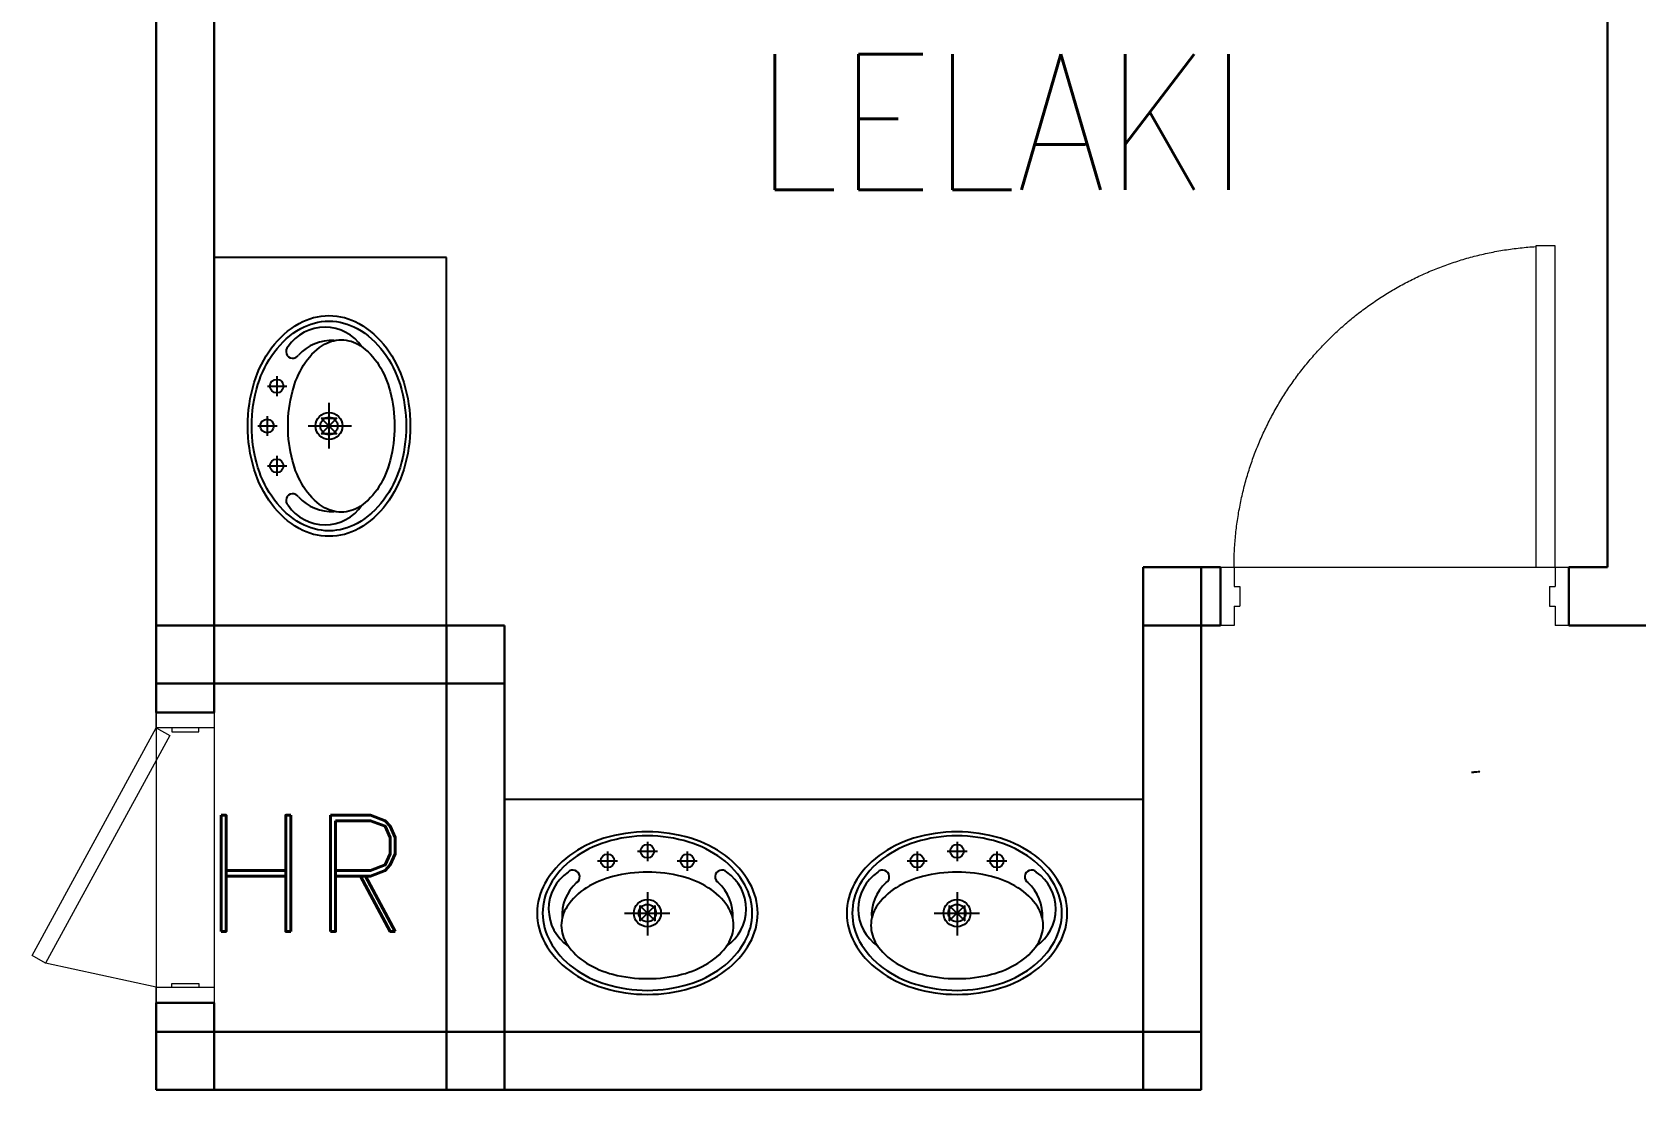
# Model space of a CAD drawing. Header units: inches. Extents: x 14 to 94880, y -4 to 65361.
# Drawn here: x 26744 to 30889, y 29623 to 32356 of the extents above; entities that cross this region are included whole.
import ezdxf
from ezdxf.enums import TextEntityAlignment as Align

# ---------------------------------------------------------------- set-up
doc = ezdxf.new("R2010")
doc.units = ezdxf.units.IN
doc.header["$MEASUREMENT"] = 0
doc.linetypes.add('DASHED', pattern=[19.05, 12.7, -6.35])
doc.linetypes.add('DASHED2', pattern=[0.375, 0.25, -0.125])
for name, color, linetype, lineweight in [('DOOR', 8, 'Continuous', 20), ('DR', 8, 'Continuous', 18), ('LW', 8, 'Continuous', 20), ('t3', 8, 'Continuous', 25), ('wall', 8, 'Continuous', 30)]:
    doc.layers.add(name, color=color, linetype=linetype, lineweight=lineweight)
for name, color, linetype in [('LWALL', 8, 'Continuous'), ('ORIGIN', 8, 'Continuous'), ('SAN', 8, 'Continuous'), ('ZH-ELEK', 4, 'Continuous')]:
    doc.layers.add(name, color=color, linetype=linetype)
doc.styles.add('LAILA', font='romans.shx', dxfattribs={"width": 0.85})
doc.styles.add('VERDANA1000', font='romand.shx', dxfattribs={"height": 1000})

# ---------------------------------------------------------------- blocks, each defined once
blk = doc.blocks.new('ZPO')
at = {"layer": 'ORIGIN'}
for p, q in [((-20, 20), (-20, -20)), ((-20, 20), (20, -20)), ((-20, -20), (20, 20)), ((20, -20), (20, 20))]:
    blk.add_line(p, q, dxfattribs=at)
blk = doc.blocks.new('Dp900')
at = {"layer": 'DOOR', "color": 4}
for p, q in [((35, 150), (0, 150)), ((35, 150), (35, 100)), ((900, 150), (865, 150)), ((865, 150), (865, 100)), ((50, 100), (35, 100)), ((50, 100), (50, 50)), ((850, 100), (850, 50)), ((865, 100), (850, 100)), ((50, 50), (35, 50)), ((35, 50), (35, 0)), ((865, 50), (850, 50)), ((865, 50), (865, 0)), ((0, 0), (35, 0)), ((865, 0), (900, 0))]:
    blk.add_line(p, q, dxfattribs=at)
at = {"layer": 'DOOR', "color": 1}
for p, q in [((0, 150), (0, 0)), ((0, 150), (0, 0)), ((900, 150), (900, 0)), ((900, 150), (900, 0))]:
    blk.add_line(p, q, dxfattribs=at)
at = {"layer": 'DOOR'}
blk.add_lwpolyline([(35, 150), (35, 980), (85, 980), (85, 150)], close=True, dxfattribs=at)
at = {"layer": 'DOOR', "color": 9, "linetype": 'DASHED', "ltscale": 100}
blk.add_arc((35, 150), 830, 360, 86.5464, dxfattribs=at)

msp = doc.modelspace()

# ---------------------------------------------------------------- linework, layer by layer
at = {"layer": 'DR'}
msp.add_line((27065.2, 29888.4), (26779.5, 29951.1), dxfattribs=at)
for points in [[(27065.2, 30598.4), (27215.2, 30598.4), (27215.2, 30558.4), (27065.2, 30558.4)], [(27065.2, 30598.4), (27215.2, 30598.4), (27215.2, 30558.4), (27065.2, 30558.4)], [(27065.2, 30558.4), (27100.3, 30539.3), (26779.5, 29951.1), (26744.4, 29970.2)], [(27065.2, 29888.4), (27215.2, 29888.4), (27215.2, 29848.4), (27065.2, 29848.4)], [(27065.2, 29888.4), (27215.2, 29888.4), (27215.2, 29848.4), (27065.2, 29848.4)]]:
    msp.add_lwpolyline(points, close=True, dxfattribs=at)
for points in [[(27105.2, 30558.4), (27105.2, 30548.4), (27175.2, 30548.4), (27175.2, 30558.4)], [(27105.2, 30558.4), (27105.2, 30548.4), (27175.2, 30548.4), (27175.2, 30558.4)], [(27105.2, 29888.4), (27105.2, 29898.4), (27175.2, 29898.4), (27175.2, 29888.4)], [(27105.2, 29888.4), (27105.2, 29898.4), (27175.2, 29898.4), (27175.2, 29888.4)]]:
    msp.add_lwpolyline(points, dxfattribs=at)
at = {"layer": 'LW'}
for p, q in [((29815.2, 30973.4), (30715.2, 30973.4)), ((29815.2, 30973.4), (30715.2, 30973.4)), ((29815.2, 30973.4), (30715.2, 30973.4)), ((27065.2, 30598.4), (27065.2, 29848.4)), ((27065.2, 30598.4), (27065.2, 29848.4)), ((27215.2, 30598.4), (27215.2, 29848.4)), ((27215.2, 30598.4), (27215.2, 29848.4))]:
    msp.add_line(p, q, dxfattribs=at)
at = {"layer": 'LWALL'}
for p, q in [((27815.2, 31773.4), (27215.2, 31773.4)), ((27815.2, 31773.4), (27215.2, 31773.4)), ((27815.2, 30373.4), (27815.2, 31773.4)), ((27815.2, 30373.4), (27815.2, 31773.4)), ((29615.2, 30373.4), (27965.2, 30373.4)), ((29615.2, 30373.4), (27965.2, 30373.4))]:
    msp.add_line(p, q, dxfattribs=at)
at = {"layer": 'SAN'}
for p, q in [((27376.6, 31467.2), (27376.6, 31415.7)), ((27376.6, 31467.2), (27376.6, 31415.7)), ((27352.6, 31441.4), (27402.6, 31441.4)), ((27352.6, 31441.4), (27402.6, 31441.4)), ((27511.6, 31397.8), (27511.6, 31280.2)), ((27511.6, 31397.8), (27511.6, 31280.2)), ((27327.6, 31338.4), (27377.6, 31338.4)), ((27327.6, 31338.4), (27377.6, 31338.4)), ((27351.6, 31364.2), (27351.6, 31312.7)), ((27351.6, 31364.2), (27351.6, 31312.7)), ((27457.4, 31338.4), (27569.6, 31338.4)), ((27457.4, 31338.4), (27569.6, 31338.4)), ((27376.6, 31261.2), (27376.6, 31209.7)), ((27376.6, 31261.2), (27376.6, 31209.7)), ((27352.6, 31235.4), (27402.6, 31235.4)), ((27352.6, 31235.4), (27402.6, 31235.4)), ((28334.4, 30264.1), (28334.4, 30214)), ((28334.4, 30264.1), (28334.4, 30214)), ((29134.4, 30264.1), (29134.4, 30214)), ((29134.4, 30264.1), (29134.4, 30214)), ((28205.7, 30215.1), (28257.2, 30215.1)), ((28205.7, 30215.1), (28257.2, 30215.1)), ((28231.4, 30239.1), (28231.4, 30189)), ((28231.4, 30239.1), (28231.4, 30189)), ((28308.7, 30240.1), (28360.2, 30240.1)), ((28308.7, 30240.1), (28360.2, 30240.1)), ((28411.7, 30215.1), (28463.2, 30215.1)), ((28411.7, 30215.1), (28463.2, 30215.1)), ((28437.4, 30239.1), (28437.4, 30189)), ((28437.4, 30239.1), (28437.4, 30189)), ((29005.7, 30215.1), (29057.2, 30215.1)), ((29005.7, 30215.1), (29057.2, 30215.1)), ((29031.4, 30239.1), (29031.4, 30189)), ((29031.4, 30239.1), (29031.4, 30189)), ((29108.7, 30240.1), (29160.2, 30240.1)), ((29108.7, 30240.1), (29160.2, 30240.1)), ((29211.7, 30215.1), (29263.2, 30215.1)), ((29211.7, 30215.1), (29263.2, 30215.1)), ((29237.4, 30239.1), (29237.4, 30189)), ((29237.4, 30239.1), (29237.4, 30189)), ((28334.4, 30134.3), (28334.4, 30022)), ((28334.4, 30134.3), (28334.4, 30022)), ((29134.4, 30134.3), (29134.4, 30022)), ((29134.4, 30134.3), (29134.4, 30022)), ((28275.1, 30080.1), (28392.6, 30080.1)), ((28275.1, 30080.1), (28392.6, 30080.1)), ((29075.1, 30080.1), (29192.6, 30080.1)), ((29075.1, 30080.1), (29192.6, 30080.1))]:
    msp.add_line(p, q, dxfattribs=at)
for points in [[(27511.6, 31623.4, -0.128734), (27588.4, 31603.3, -0.10631), (27660.1, 31540, -0.084902), (27704.8, 31451, -0.074193), (27721.6, 31338.4, -0.074193), (27704.8, 31225.9, -0.084902), (27660.1, 31136.9, -0.10631), (27588.4, 31073.5, -0.128734), (27511.6, 31053.4, -0.128734), (27434.8, 31073.5, -0.10631), (27363.1, 31136.9, -0.084902), (27318.4, 31225.9, -0.074193), (27301.6, 31338.4, -0.074193), (27318.4, 31451, -0.084902), (27363.1, 31540, -0.10631), (27434.8, 31603.3, -0.128734)], [(27511.6, 31623.4, -0.128734), (27588.4, 31603.3, -0.10631), (27660.1, 31540, -0.084902), (27704.8, 31451, -0.074193), (27721.6, 31338.4, -0.074193), (27704.8, 31225.9, -0.084902), (27660.1, 31136.9, -0.10631), (27588.4, 31073.5, -0.128734), (27511.6, 31053.4, -0.128734), (27434.8, 31073.5, -0.10631), (27363.1, 31136.9, -0.084902), (27318.4, 31225.9, -0.074193), (27301.6, 31338.4, -0.074193), (27318.4, 31451, -0.084902), (27363.1, 31540, -0.10631), (27434.8, 31603.3, -0.128734)], [(27511.6, 31609.2, -0.128734), (27584.6, 31590.1, -0.10631), (27652.7, 31529.9, -0.084902), (27695.1, 31445.3, -0.074193), (27711.1, 31338.4, -0.074193), (27695.1, 31231.5, -0.084902), (27652.7, 31147, -0.10631), (27584.6, 31086.8, -0.128734), (27511.6, 31067.7, -0.128734), (27438.6, 31086.8, -0.10631), (27370.5, 31147, -0.084902), (27328, 31231.5, -0.074193), (27312.1, 31338.4, -0.074193), (27328, 31445.3, -0.084902), (27370.5, 31529.9, -0.10631), (27438.6, 31590.1, -0.128734)], [(27511.6, 31609.2, -0.128734), (27584.6, 31590.1, -0.10631), (27652.7, 31529.9, -0.084902), (27695.1, 31445.3, -0.074193), (27711.1, 31338.4, -0.074193), (27695.1, 31231.5, -0.084902), (27652.7, 31147, -0.10631), (27584.6, 31086.8, -0.128734), (27511.6, 31067.7, -0.128734), (27438.6, 31086.8, -0.10631), (27370.5, 31147, -0.084902), (27328, 31231.5, -0.074193), (27312.1, 31338.4, -0.074193), (27328, 31445.3, -0.084902), (27370.5, 31529.9, -0.10631), (27438.6, 31590.1, -0.128734)], [(27543.3, 31560.9, -0.148706), (27592, 31546.1, -0.107099), (27640.5, 31495.8, -0.07588), (27669.6, 31427.4, -0.062731), (27680.8, 31338.4, -0.062731), (27669.6, 31249.5, -0.07588), (27640.5, 31181.1, -0.107099), (27592, 31130.7, -0.148706), (27543.3, 31115.9, -0.148706), (27494.6, 31130.7, -0.107099), (27446.1, 31181.1, -0.07588), (27417, 31249.5, -0.062731), (27405.8, 31338.4, -0.062731), (27417, 31427.4, -0.07588), (27446.1, 31495.8, -0.107099), (27494.6, 31546.1, -0.148706)], [(27543.3, 31560.9, -0.148706), (27592, 31546.1, -0.107099), (27640.5, 31495.8, -0.07588), (27669.6, 31427.4, -0.062731), (27680.8, 31338.4, -0.062731), (27669.6, 31249.4, -0.07588), (27640.5, 31181.1, -0.107099), (27592, 31130.7, -0.148706), (27543.3, 31115.9, -0.148706), (27494.6, 31130.7, -0.107099), (27446.1, 31181.1, -0.07588), (27417, 31249.4, -0.062731), (27405.8, 31338.4, -0.062731), (27417, 31427.4, -0.07588), (27446.1, 31495.8, -0.107099), (27494.6, 31546.1, -0.148706)], [(28049.4, 30080.1, 0.128734), (28069.5, 30003.3, 0.10631), (28132.9, 29931.6, 0.084902), (28221.9, 29886.9, 0.074193), (28334.4, 29870.1, 0.074193), (28447, 29886.9, 0.084902), (28535.9, 29931.6, 0.10631), (28599.3, 30003.3, 0.128734), (28619.4, 30080.1, 0.128734), (28599.3, 30156.9, 0.10631), (28535.9, 30228.6, 0.084902), (28447, 30273.3, 0.074193), (28334.4, 30290.1, 0.074193), (28221.9, 30273.3, 0.084902), (28132.9, 30228.6, 0.10631), (28069.5, 30156.9, 0.128734)], [(28049.4, 30080.1, 0.128734), (28069.5, 30003.3, 0.10631), (28132.9, 29931.6, 0.084902), (28221.9, 29886.9, 0.074193), (28334.4, 29870.1, 0.074193), (28447, 29886.9, 0.084902), (28535.9, 29931.6, 0.10631), (28599.3, 30003.3, 0.128734), (28619.4, 30080.1, 0.128734), (28599.3, 30156.9, 0.10631), (28535.9, 30228.6, 0.084902), (28447, 30273.3, 0.074193), (28334.4, 30290.1, 0.074193), (28221.9, 30273.3, 0.084902), (28132.9, 30228.6, 0.10631), (28069.5, 30156.9, 0.128734)], [(28063.7, 30080.1, 0.128734), (28082.8, 30007.1, 0.10631), (28143, 29939, 0.084902), (28227.5, 29896.5, 0.074193), (28334.4, 29880.6, 0.074193), (28441.3, 29896.5, 0.084902), (28525.9, 29939, 0.10631), (28586.1, 30007.1, 0.128734), (28605.2, 30080.1, 0.128734), (28586.1, 30153.1, 0.10631), (28525.9, 30221.1, 0.084902), (28441.3, 30263.6, 0.074193), (28334.4, 30279.6, 0.074193), (28227.5, 30263.6, 0.084902), (28143, 30221.1, 0.10631), (28082.8, 30153.1, 0.128734)], [(28063.7, 30080.1, 0.128734), (28082.8, 30007.1, 0.10631), (28143, 29939, 0.084902), (28227.5, 29896.5, 0.074193), (28334.4, 29880.6, 0.074193), (28441.3, 29896.5, 0.084902), (28525.9, 29939, 0.10631), (28586.1, 30007.1, 0.128734), (28605.2, 30080.1, 0.128734), (28586.1, 30153.1, 0.10631), (28525.9, 30221.1, 0.084902), (28441.3, 30263.6, 0.074193), (28334.4, 30279.6, 0.074193), (28227.5, 30263.6, 0.084902), (28143, 30221.1, 0.10631), (28082.8, 30153.1, 0.128734)], [(28849.4, 30080.1, 0.128734), (28869.5, 30003.3, 0.10631), (28932.9, 29931.6, 0.084902), (29021.9, 29886.9, 0.074193), (29134.4, 29870.1, 0.074193), (29247, 29886.9, 0.084902), (29335.9, 29931.6, 0.10631), (29399.3, 30003.3, 0.128734), (29419.4, 30080.1, 0.128734), (29399.3, 30156.9, 0.10631), (29335.9, 30228.6, 0.084902), (29247, 30273.3, 0.074193), (29134.4, 30290.1, 0.074193), (29021.9, 30273.3, 0.084902), (28932.9, 30228.6, 0.10631), (28869.5, 30156.9, 0.128734)], [(28849.4, 30080.1, 0.128734), (28869.5, 30003.3, 0.10631), (28932.9, 29931.6, 0.084902), (29021.9, 29886.9, 0.074193), (29134.4, 29870.1, 0.074193), (29247, 29886.9, 0.084902), (29335.9, 29931.6, 0.10631), (29399.3, 30003.3, 0.128734), (29419.4, 30080.1, 0.128734), (29399.3, 30156.9, 0.10631), (29335.9, 30228.6, 0.084902), (29247, 30273.3, 0.074193), (29134.4, 30290.1, 0.074193), (29021.9, 30273.3, 0.084902), (28932.9, 30228.6, 0.10631), (28869.5, 30156.9, 0.128734)], [(28863.7, 30080.1, 0.128734), (28882.8, 30007.1, 0.10631), (28943, 29939, 0.084902), (29027.5, 29896.5, 0.074193), (29134.4, 29880.6, 0.074193), (29241.3, 29896.5, 0.084902), (29325.9, 29939, 0.10631), (29386.1, 30007.1, 0.128734), (29405.2, 30080.1, 0.128734), (29386.1, 30153.1, 0.10631), (29325.9, 30221.1, 0.084902), (29241.3, 30263.6, 0.074193), (29134.4, 30279.6, 0.074193), (29027.5, 30263.6, 0.084902), (28943, 30221.1, 0.10631), (28882.8, 30153.1, 0.128734)], [(28863.7, 30080.1, 0.128734), (28882.8, 30007.1, 0.10631), (28943, 29939, 0.084902), (29027.5, 29896.5, 0.074193), (29134.4, 29880.6, 0.074193), (29241.3, 29896.5, 0.084902), (29325.9, 29939, 0.10631), (29386.1, 30007.1, 0.128734), (29405.2, 30080.1, 0.128734), (29386.1, 30153.1, 0.10631), (29325.9, 30221.1, 0.084902), (29241.3, 30263.6, 0.074193), (29134.4, 30279.6, 0.074193), (29027.5, 30263.6, 0.084902), (28943, 30221.1, 0.10631), (28882.8, 30153.1, 0.128734)], [(28111.9, 30048.3, 0.148706), (28126.7, 29999.6, 0.107099), (28177.1, 29951.1, 0.07588), (28245.4, 29922, 0.062731), (28334.4, 29910.8, 0.062731), (28423.4, 29922, 0.07588), (28491.8, 29951.1, 0.107099), (28542.1, 29999.6, 0.148706), (28556.9, 30048.3, 0.148706), (28542.1, 30097, 0.107099), (28491.8, 30145.6, 0.07588), (28423.4, 30174.6, 0.062731), (28334.4, 30185.8, 0.062731), (28245.4, 30174.6, 0.07588), (28177.1, 30145.6, 0.107099), (28126.7, 30097, 0.148706)], [(28111.9, 30048.3, 0.148706), (28126.7, 29999.6, 0.107099), (28177.1, 29951.1, 0.07588), (28245.4, 29922, 0.062731), (28334.4, 29910.8, 0.062731), (28423.4, 29922, 0.07588), (28491.8, 29951.1, 0.107099), (28542.1, 29999.6, 0.148706), (28556.9, 30048.3, 0.148706), (28542.1, 30097, 0.107099), (28491.8, 30145.6, 0.07588), (28423.4, 30174.6, 0.062731), (28334.4, 30185.8, 0.062731), (28245.4, 30174.6, 0.07588), (28177.1, 30145.6, 0.107099), (28126.7, 30097, 0.148706)], [(28911.9, 30048.3, 0.148706), (28926.7, 29999.6, 0.107099), (28977.1, 29951.1, 0.07588), (29045.4, 29922, 0.062731), (29134.4, 29910.8, 0.062731), (29223.4, 29922, 0.07588), (29291.8, 29951.1, 0.107099), (29342.1, 29999.6, 0.148706), (29356.9, 30048.3, 0.148706), (29342.1, 30097, 0.107099), (29291.8, 30145.6, 0.07588), (29223.4, 30174.6, 0.062731), (29134.4, 30185.8, 0.062731), (29045.4, 30174.6, 0.07588), (28977.1, 30145.6, 0.107099), (28926.7, 30097, 0.148706)], [(28911.9, 30048.3, 0.148706), (28926.7, 29999.6, 0.107099), (28977.1, 29951.1, 0.07588), (29045.4, 29922, 0.062731), (29134.4, 29910.8, 0.062731), (29223.4, 29922, 0.07588), (29291.8, 29951.1, 0.107099), (29342.1, 29999.6, 0.148706), (29356.9, 30048.3, 0.148706), (29342.1, 30097, 0.107099), (29291.8, 30145.6, 0.07588), (29223.4, 30174.6, 0.062731), (29134.4, 30185.8, 0.062731), (29045.4, 30174.6, 0.07588), (28977.1, 30145.6, 0.107099), (28926.7, 30097, 0.148706)]]:
    msp.add_lwpolyline(points, format="xyb", close=True, dxfattribs=at)
for centre, radius in [((27376.6, 31441.4), 17.5), ((27376.6, 31441.4), 17.5), ((27511.6, 31338.4), 35), ((27511.6, 31338.4), 35), ((27351.6, 31338.4), 17.5), ((27351.6, 31338.4), 17.5), ((27511.6, 31338.4), 22.5), ((27511.6, 31338.4), 22.5), ((27376.6, 31235.4), 17.5), ((27376.6, 31235.4), 17.5), ((28334.4, 30240.1), 17.5), ((28334.4, 30240.1), 17.5), ((29134.4, 30240.1), 17.5), ((29134.4, 30240.1), 17.5), ((28231.4, 30215.1), 17.5), ((28231.4, 30215.1), 17.5), ((28437.4, 30215.1), 17.5), ((28437.4, 30215.1), 17.5), ((29031.4, 30215.1), 17.5), ((29031.4, 30215.1), 17.5), ((29237.4, 30215.1), 17.5), ((29237.4, 30215.1), 17.5), ((28334.4, 30080.1), 35), ((28334.4, 30080.1), 35), ((28334.4, 30080.1), 22.5), ((28334.4, 30080.1), 22.5), ((29134.4, 30080.1), 35), ((29134.4, 30080.1), 35), ((29134.4, 30080.1), 22.5), ((29134.4, 30080.1), 22.5)]:
    msp.add_circle(centre, radius, dxfattribs=at)
for centre, radius, start, end in [((27501.1, 31478.1), 115.5, 34.0878, 145.6157), ((27501.1, 31478.1), 115.5, 34.0878, 145.6157), ((27418, 31530.8), 17.5, 134.137, 328.3974), ((27418, 31530.8), 17.5, 134.137, 328.3974), ((27517.8, 31444.6), 114.6, 86.3908, 137.7916), ((27517.8, 31444.6), 114.6, 86.3908, 137.7916), ((27418, 31146.1), 17.5, 31.6026, 225.863), ((27418, 31146.1), 17.5, 31.6026, 225.863), ((27501.1, 31198.7), 115.5, 214.3843, 325.9122), ((27501.1, 31198.7), 115.5, 214.3843, 325.9122), ((27517.8, 31232.3), 114.6, 222.2084, 273.6092), ((27517.8, 31232.3), 114.6, 222.2084, 273.6092), ((28194.7, 30090.6), 115.5, 124.3843, 235.9122), ((28194.7, 30090.6), 115.5, 124.3843, 235.9122), ((28142.1, 30173.7), 17.5, 301.6026, 135.863), ((28142.1, 30173.7), 17.5, 301.6026, 135.863), ((28526.8, 30173.7), 17.5, 44.137, 238.3974), ((28526.8, 30173.7), 17.5, 44.137, 238.3974), ((28474.1, 30090.6), 115.5, 304.0878, 55.6157), ((28474.1, 30090.6), 115.5, 304.0878, 55.6157), ((28994.7, 30090.6), 115.5, 124.3843, 235.9122), ((28994.7, 30090.6), 115.5, 124.3843, 235.9122), ((28942.1, 30173.7), 17.5, 301.6026, 135.863), ((28942.1, 30173.7), 17.5, 301.6026, 135.863), ((29326.8, 30173.7), 17.5, 44.137, 238.3974), ((29326.8, 30173.7), 17.5, 44.137, 238.3974), ((29274.1, 30090.6), 115.5, 304.0878, 55.6157), ((29274.1, 30090.6), 115.5, 304.0878, 55.6157), ((28228.3, 30073.9), 114.6, 132.2084, 183.6092), ((28228.3, 30073.9), 114.6, 132.2084, 183.6092), ((28440.6, 30073.9), 114.6, 356.3908, 47.7916), ((28440.6, 30073.9), 114.6, 356.3908, 47.7916), ((29028.3, 30073.9), 114.6, 132.2084, 183.6092), ((29028.3, 30073.9), 114.6, 132.2084, 183.6092), ((29240.6, 30073.9), 114.6, 356.3908, 47.7916), ((29240.6, 30073.9), 114.6, 356.3908, 47.7916)]:
    msp.add_arc(centre, radius, start, end, dxfattribs=at)
at = {"layer": 'wall'}
for p, q in [((27065.2, 34773.4), (27065.2, 30598.4)), ((27065.2, 34773.4), (27065.2, 30598.4)), ((27215.2, 34773.4), (27215.2, 30598.4)), ((27215.2, 34773.4), (27215.2, 30598.4)), ((30815.2, 30973.4), (30815.2, 34773.4)), ((30815.2, 30973.4), (30815.2, 34773.4)), ((29615.2, 29623.4), (29615.2, 30973.4)), ((29815.2, 30973.4), (29615.2, 30973.4)), ((29615.2, 29623.4), (29615.2, 30973.4)), ((29765.2, 29623.4), (29765.2, 30973.4)), ((29765.2, 29623.4), (29765.2, 30973.4)), ((29815.2, 30973.4), (29815.2, 30823.4)), ((29815.2, 30973.4), (29815.2, 30823.4)), ((29815.2, 30973.4), (29815.2, 30823.4)), ((30715.2, 30973.4), (30815.2, 30973.4)), ((30715.2, 30823.4), (30715.2, 30973.4)), ((30715.2, 30973.4), (30815.2, 30973.4)), ((30715.2, 30823.4), (30715.2, 30973.4)), ((30715.2, 30823.4), (30715.2, 30973.4)), ((30815.2, 30973.4), (30715.2, 30973.4)), ((27065.2, 30823.4), (27965.2, 30823.4)), ((27065.2, 30823.4), (27965.2, 30823.4)), ((27815.2, 30823.4), (27815.2, 29623.4)), ((27815.2, 30823.4), (27815.2, 29623.4)), ((27965.2, 30823.4), (27965.2, 29623.4)), ((27965.2, 30823.4), (27965.2, 29623.4)), ((29815.2, 30823.4), (29615.2, 30823.4)), ((29815.2, 30823.4), (29615.2, 30823.4)), ((30715.2, 30823.4), (31065.2, 30823.4)), ((30715.2, 30823.4), (31065.2, 30823.4)), ((31065.2, 30823.4), (30715.2, 30823.4)), ((27065.2, 30673.4), (27965.2, 30673.4)), ((27065.2, 30673.4), (27965.2, 30673.4)), ((27065.2, 30598.4), (27215.2, 30598.4)), ((27065.2, 30598.4), (27215.2, 30598.4)), ((27065.2, 30598.4), (27215.2, 30598.4)), ((27065.2, 29848.4), (27065.2, 29623.4)), ((27065.2, 29848.4), (27215.2, 29848.4)), ((27065.2, 29848.4), (27215.2, 29848.4)), ((27065.2, 29848.4), (27215.2, 29848.4)), ((27065.2, 29848.4), (27065.2, 29623.4)), ((27215.2, 29848.4), (27215.2, 29623.4)), ((27215.2, 29848.4), (27215.2, 29623.4)), ((27065.2, 29773.4), (29765.2, 29773.4)), ((27065.2, 29623.4), (27065.2, 29773.4)), ((27065.2, 29773.4), (29765.2, 29773.4)), ((27065.2, 29623.4), (27065.2, 29773.4)), ((27215.2, 29623.4), (27215.2, 29773.4)), ((27215.2, 29623.4), (27215.2, 29773.4)), ((27065.2, 29623.4), (29765.2, 29623.4)), ((27065.2, 29623.4), (29765.2, 29623.4))]:
    msp.add_line(p, q, dxfattribs=at)
at = {"layer": 'ZH-ELEK', "color": 4, "linetype": 'DASHED2', "lineweight": -2}
msp.add_line((30463.4, 30444.1, -7857.5), (30486.3, 30446, -7857.5), dxfattribs=at)

# ---------------------------------------------------------------- block references
at = {"layer": 'DOOR', "xscale": -1}
msp.add_blockref('Dp900', (30715.2, 30823.4), dxfattribs=at)
msp.add_blockref('Dp900', (30715.2, 30823.4), dxfattribs=at)
at = {"layer": 'SAN', "extrusion": (0, 0, -1), "zscale": -1, "rotation": 270}
msp.add_blockref('ZPO', (-27511.6, 31338.4), dxfattribs=at)
msp.add_blockref('ZPO', (-27511.6, 31338.4), dxfattribs=at)
at = {"layer": 'SAN'}
for p in [(28334.4, 30080.1), (28334.4, 30080.1), (29134.4, 30080.1), (29134.4, 30080.1)]:
    msp.add_blockref('ZPO', p, dxfattribs=at)

# ---------------------------------------------------------------- texts
at = {"layer": 't3', "style": 'LAILA', "width": 0.85}
msp.add_text('LELAKI', height=350, dxfattribs=at).set_placement((28612.3, 32298.8), align=Align.TOP_LEFT)
at = {"layer": 't3', "style": 'VERDANA1000'}
msp.add_text('HR', height=300, dxfattribs=at).set_placement((27181.3, 30333), align=Align.TOP_LEFT)

doc.saveas('drawing.dxf')
